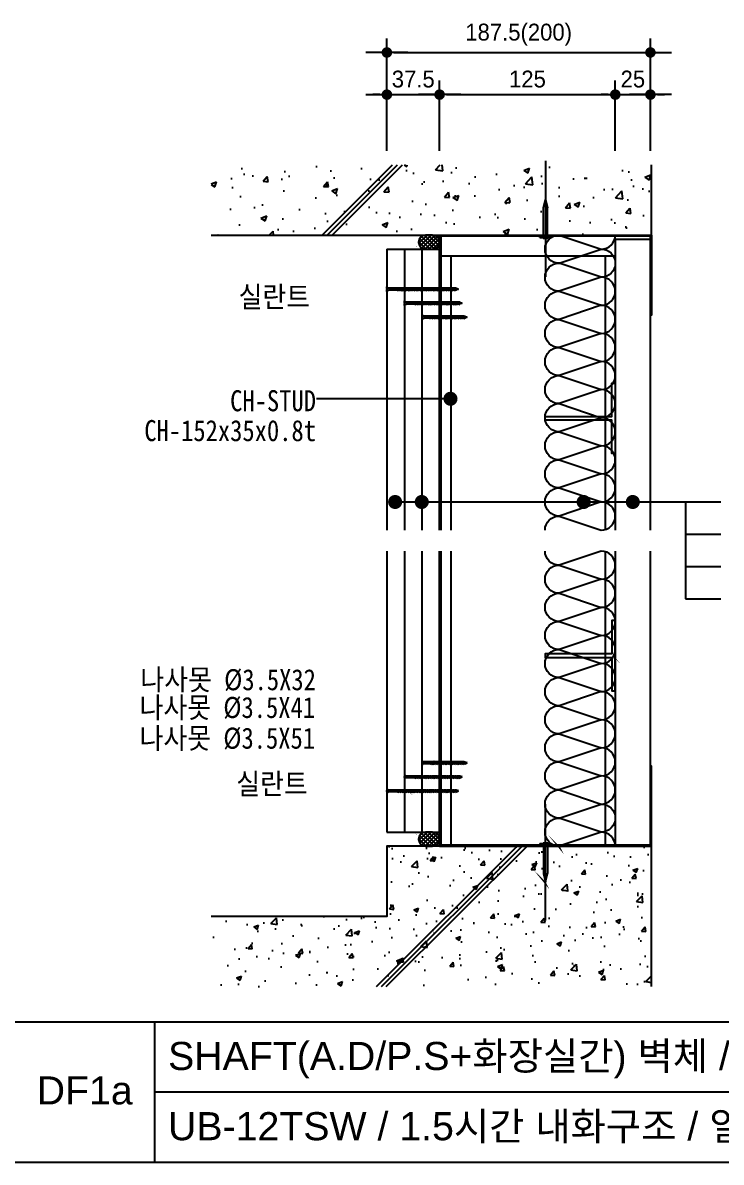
# Model space of a CAD drawing. Header units: millimetres. Extents: x 104 to 12536, y 73 to 2865.
# Drawn here: x 1947 to 2444, y 1486 to 2297 of the extents above; entities that cross this region are included whole.
import ezdxf
from ezdxf.enums import TextEntityAlignment as Align

# ---------------------------------------------------------------- set-up
doc = ezdxf.new("R2010")
doc.units = ezdxf.units.MM
doc.header["$LTSCALE"] = 5
doc.linetypes.add('CEN', pattern=[62, 60, -1, 0, -1])
for name, color, linetype in [('2', 7, 'Continuous'), ('CEN', 1, 'CEN'), ('CHAN', 3, 'Continuous'), ('CONC', 2, 'Continuous'), ('ele', 8, 'Continuous'), ('formline', 6, 'Continuous'), ('GB', 7, 'Continuous'), ('HAT', 8, 'Continuous'), ('HAT-CON', 8, 'Continuous'), ('INSUL', 8, 'Continuous'), ('ITXT', 5, 'Continuous'), ('PIN', 4, 'Continuous'), ('RXDIM', 7, 'Continuous'), ('SCREW2', 8, 'Continuous'), ('TEXT', 7, 'Continuous')]:
    doc.layers.add(name, color=color, linetype=linetype)
doc.styles.add('CGS', font='')
doc.styles.add('HANGUL', font='swissel.ttf', dxfattribs={"height": 39.575204})
doc.styles.add('RXHS', font='')
doc.styles.get('CGS').set_extended_font_data('Dotum')
doc.styles.get('RXHS').set_extended_font_data('DotumChe')
doc.dimstyles.new('NDIM', dxfattribs={"dimscale": 5, "dimtxt": 2.4, "dimasz": 1, "dimexe": 2, "dimexo": 2, "dimgap": 1, "dimtad": 1, "dimtoh": 1, "dimdec": 0, "dimzin": 0, "dimdsep": 46, "dimtxsty": 'CGS', "dimblk1": 'DOTK', "dimblk2": 'DOTK', "dimsah": 1, "dimcen": 3, "dimclrt": 3, "dimadec": 0, "dimazin": 0, "dimtfac": 1.25, "dimtdec": 0, "dimtix": 1, "dimtmove": 2, "dimatfit": 3, "dimldrblk": 'DOTK', "dimfxl": 1, "dimtolj": 1, "dimtzin": 0, "dimarcsym": 0})

# ---------------------------------------------------------------- blocks, each defined once
blk = doc.blocks.new('고정못')
at = {"layer": 'CEN'}
blk.add_line((4.11, 55.13), (4.11, -27.57), dxfattribs=at)
at = {"layer": 'SCREW2'}
for p, q in [((2.66, 21.76), (4.11, 27.57)), ((4.11, 27.57), (5.56, 21.76)), ((2.66, 2.42), (2.66, 21.76)), ((5.56, 2.42), (5.56, 21.76)), ((0, 1.45), (8.22, 1.45)), ((0, 0.48), (0, 1.45)), ((0, 0.48), (8.22, 0.48)), ((2.42, 0), (2.42, 0.48)), ((2.42, 0), (5.8, 0)), ((5.8, 0), (5.8, 0.48)), ((8.22, 0.48), (8.22, 1.45))]:
    blk.add_line(p, q, dxfattribs=at)
blk.add_lwpolyline([(4.11, 27.57), (4.63, 22.28, 0.255479), (5.56, 21.76, 0.15073)], format="xyb", dxfattribs=at)
at = {"layer": 'SCREW2', "extrusion": (0, 0, -1)}
for centre, major_axis, ratio, start_param, end_param in [((0.06, 2.43), (2.6, 0.01), 0.375814, 0.025149, 1.595945), ((0.99, 2.42), (2.42, 0.09), 0.428989, 0.090861, 1.274963)]:
    blk.add_ellipse(centre, major_axis=major_axis, ratio=ratio, start_param=start_param, end_param=end_param, dxfattribs=at)
at = {"layer": 'SCREW2'}
for centre, major_axis, ratio, start_param, end_param in [((7.23, 2.42), (-2.42, 0.09), 0.428989, 0.090861, 1.274963), ((8.16, 2.43), (-2.6, 0.01), 0.375814, 0.025149, 1.595945)]:
    blk.add_ellipse(centre, major_axis=major_axis, ratio=ratio, start_param=start_param, end_param=end_param, dxfattribs=at)
blk = doc.blocks.new('나사못51')
at = {"layer": 'SCREW2'}
for p, q in [((2.24, 49.17), (0.63, 48.74)), ((0.63, 48.74), (0.92, 49.12)), ((2.53, 49.55), (0.92, 49.12)), ((0.92, 48.81), (0.92, 48.28)), ((2.53, 48.7), (0.92, 48.27)), ((1.6, 51), (0.98, 49.39)), ((0.98, 49.39), (1.64, 49.91)), ((0.98, 49.39), (0.98, 49.14)), ((1.64, 49.91), (1.6, 51)), ((2.27, 49.45), (1.6, 51)), ((2.24, 49.17), (2.53, 49.55)), ((2.24, 49.17), (2.24, 48.63)), ((2.25, 48.32), (2.53, 48.7)), ((2.25, 48.32), (0.63, 47.89)), ((0.63, 47.89), (0.92, 48.27)), ((2.25, 47.47), (0.63, 47.04)), ((0.63, 47.04), (0.92, 47.43)), ((2.24, 46.62), (0.63, 46.19)), ((0.63, 46.19), (0.91, 46.58)), ((2.24, 45.78), (0.63, 45.35)), ((0.63, 45.35), (0.92, 45.73)), ((2.25, 44.93), (0.63, 44.5)), ((0.63, 44.5), (0.92, 44.88)), ((2.25, 44.08), (0.63, 43.65)), ((0.63, 43.65), (0.92, 44.04)), ((2.24, 43.23), (0.63, 42.8)), ((0.63, 42.8), (0.91, 43.19)), ((2.24, 42.39), (0.63, 41.96)), ((0.63, 41.96), (0.92, 42.34)), ((2.25, 41.54), (0.63, 41.11)), ((0.63, 41.11), (0.92, 41.5)), ((2.25, 40.69), (0.63, 40.26)), ((0.63, 40.26), (0.92, 40.65)), ((2.53, 47.01), (0.91, 46.58)), ((2.53, 43.62), (0.91, 43.19)), ((0.92, 47.97), (0.92, 47.43)), ((2.54, 47.86), (0.92, 47.43)), ((0.92, 47.12), (0.92, 46.58)), ((0.92, 46.27), (0.92, 45.73)), ((2.53, 46.16), (0.92, 45.73)), ((0.92, 45.43), (0.92, 44.89)), ((2.53, 45.31), (0.92, 44.88)), ((0.92, 44.58), (0.92, 44.04)), ((2.54, 44.47), (0.92, 44.04)), ((0.92, 43.73), (0.92, 43.19)), ((0.92, 42.88), (0.92, 42.34)), ((2.53, 42.77), (0.92, 42.34)), ((0.92, 42.04), (0.92, 41.5)), ((2.53, 41.92), (0.92, 41.5)), ((0.92, 41.19), (0.92, 40.65)), ((2.54, 41.08), (0.92, 40.65)), ((2.24, 48.32), (2.24, 47.78)), ((2.24, 47.47), (2.24, 46.93)), ((2.24, 46.62), (2.53, 47.01)), ((2.24, 46.62), (2.24, 46.08)), ((2.24, 45.78), (2.53, 46.16)), ((2.24, 45.78), (2.24, 45.24)), ((2.24, 44.93), (2.24, 44.39)), ((2.24, 44.08), (2.24, 43.54)), ((2.24, 43.23), (2.53, 43.62)), ((2.24, 43.23), (2.24, 42.69)), ((2.24, 42.39), (2.53, 42.77)), ((2.24, 42.39), (2.24, 41.85)), ((2.24, 41.54), (2.24, 41)), ((2.24, 40.69), (2.24, 40.15)), ((2.25, 47.47), (2.54, 47.86)), ((2.25, 44.93), (2.53, 45.31)), ((2.25, 44.08), (2.54, 44.47)), ((2.25, 41.54), (2.53, 41.92)), ((2.25, 40.69), (2.54, 41.08)), ((2.25, 39), (0.63, 38.57)), ((0.63, 38.57), (0.92, 38.95)), ((2.25, 38.15), (0.63, 37.72)), ((0.63, 37.72), (0.92, 38.11)), ((2.25, 36.46), (0.63, 36.03)), ((0.63, 36.03), (0.92, 36.41)), ((2.25, 34.9), (0.63, 34.47)), ((0.63, 34.47), (0.92, 34.86)), ((2.25, 39.85), (0.64, 39.42)), ((0.64, 39.42), (0.92, 39.8)), ((2.25, 37.3), (0.64, 36.87)), ((0.64, 36.87), (0.92, 37.26)), ((2.25, 35.73), (0.64, 35.3)), ((0.64, 35.3), (0.92, 35.68)), ((2.25, 34.06), (0.64, 33.63)), ((0.64, 33.63), (0.92, 34.01)), ((2.25, 33.21), (0.64, 32.78)), ((0.64, 32.78), (0.92, 33.16)), ((0.92, 40.34), (0.92, 39.8)), ((2.54, 40.23), (0.92, 39.8)), ((0.92, 39.49), (0.92, 38.95)), ((2.53, 39.38), (0.92, 38.95)), ((0.92, 38.65), (0.92, 38.11)), ((2.54, 38.54), (0.92, 38.11)), ((0.92, 37.8), (0.92, 37.26)), ((2.54, 37.69), (0.92, 37.26)), ((0.92, 36.95), (0.92, 36.41)), ((2.54, 36.84), (0.92, 36.41)), ((0.92, 36.45), (0.92, 35.92)), ((0.92, 36.22), (0.92, 35.68)), ((2.54, 36.11), (0.92, 35.68)), ((0.92, 35.37), (0.92, 34.86)), ((2.54, 35.29), (0.92, 34.86)), ((0.92, 34.55), (0.92, 34.01)), ((2.54, 34.44), (0.92, 34.01)), ((0.92, 33.7), (0.92, 33.16)), ((2.54, 33.59), (0.92, 33.16)), ((0.92, 32.86), (0.92, 32.32)), ((2.54, 32.75), (0.92, 32.32)), ((2.24, 39.84), (2.24, 39.3)), ((2.24, 39), (2.24, 38.46)), ((2.24, 38.15), (2.24, 37.61)), ((2.24, 37.3), (2.24, 36.76)), ((2.24, 36.45), (2.24, 36.03)), ((2.24, 35.72), (2.24, 35.54)), ((2.24, 35.71), (2.24, 34.86)), ((2.24, 34.9), (2.24, 34.36)), ((2.24, 33.21), (2.24, 32.67)), ((2.25, 39.85), (2.54, 40.23)), ((2.25, 39), (2.53, 39.38)), ((2.25, 38.15), (2.54, 38.54)), ((2.25, 37.3), (2.54, 37.69)), ((2.25, 36.46), (2.54, 36.84)), ((2.25, 35.73), (2.54, 36.11)), ((2.25, 34.9), (2.54, 35.29)), ((2.25, 34.06), (2.54, 34.44)), ((2.25, 34.06), (2.25, 33.52)), ((2.25, 33.21), (2.54, 33.59)), ((2.25, 32.36), (2.54, 32.75)), ((2.25, 32.36), (0.63, 31.93)), ((0.63, 31.93), (0.92, 32.32)), ((2.25, 31.51), (0.64, 31.08)), ((0.64, 31.08), (0.92, 31.47)), ((2.25, 30.67), (0.64, 30.24)), ((0.64, 30.24), (0.92, 30.62)), ((2.26, 29.82), (0.64, 29.39)), ((0.64, 29.39), (0.93, 29.78)), ((2.27, 28.98), (0.65, 28.55)), ((0.65, 28.55), (0.94, 28.93)), ((2.27, 28.13), (0.66, 27.7)), ((0.66, 27.7), (0.94, 28.09)), ((2.27, 27.28), (0.66, 26.85)), ((0.66, 26.85), (0.95, 27.24)), ((2.28, 26.44), (0.67, 26.01)), ((0.67, 26.01), (0.95, 26.39)), ((2.29, 25.59), (0.67, 25.16)), ((0.67, 25.16), (0.96, 25.55)), ((2.28, 24.74), (0.67, 24.31)), ((0.67, 24.31), (0.95, 24.7)), ((0.92, 32.01), (0.92, 31.47)), ((2.54, 31.9), (0.92, 31.47)), ((0.92, 31.16), (0.92, 30.62)), ((2.54, 31.05), (0.92, 30.62)), ((0.93, 30.32), (0.93, 29.78)), ((2.55, 30.21), (0.93, 29.78)), ((0.94, 29.47), (0.94, 28.93)), ((2.55, 29.36), (0.94, 28.93)), ((2.56, 28.51), (0.94, 28.09)), ((0.95, 28.63), (0.95, 28.09)), ((0.95, 27.78), (0.95, 27.24)), ((2.56, 27.67), (0.95, 27.24)), ((0.95, 26.93), (0.95, 26.39)), ((2.57, 26.82), (0.95, 26.39)), ((2.57, 25.13), (0.95, 24.7)), ((0.96, 26.09), (0.96, 25.55)), ((2.57, 25.98), (0.96, 25.55)), ((0.96, 25.24), (0.96, 24.7)), ((0.96, 24.39), (0.96, 23.85)), ((2.24, 32.36), (2.24, 31.82)), ((2.24, 31.51), (2.24, 30.97)), ((2.25, 31.51), (2.54, 31.9)), ((2.25, 30.67), (2.54, 31.05)), ((2.25, 30.67), (2.25, 30.13)), ((2.26, 29.82), (2.55, 30.21)), ((2.26, 29.82), (2.26, 29.28)), ((2.27, 28.98), (2.55, 29.36)), ((2.27, 28.98), (2.27, 28.44)), ((2.27, 28.13), (2.56, 28.51)), ((2.27, 28.13), (2.27, 27.59)), ((2.27, 27.28), (2.56, 27.67)), ((2.27, 27.28), (2.27, 26.74)), ((2.28, 26.44), (2.57, 26.82)), ((2.28, 26.44), (2.28, 25.9)), ((2.28, 25.59), (2.28, 25.05)), ((2.28, 24.74), (2.57, 25.13)), ((2.28, 24.74), (2.28, 24.2)), ((2.29, 25.59), (2.57, 25.98)), ((2.28, 23.9), (0.67, 23.47)), ((0.67, 23.47), (0.95, 23.85)), ((2.29, 23.05), (0.67, 22.62)), ((0.67, 22.62), (0.96, 23)), ((2.28, 22.2), (0.67, 21.77)), ((0.67, 21.77), (0.95, 22.16)), ((2.28, 21.35), (0.67, 20.92)), ((0.67, 20.92), (0.95, 21.31)), ((2.28, 20.51), (0.67, 20.08)), ((0.67, 20.08), (0.95, 20.46)), ((2.28, 19.66), (0.67, 19.23)), ((0.67, 19.23), (0.95, 19.61)), ((2.28, 18.81), (0.67, 18.38)), ((0.67, 18.38), (0.95, 18.77)), ((2.28, 17.96), (0.67, 17.53)), ((0.67, 17.53), (0.95, 17.92)), ((2.28, 17.12), (0.67, 16.69)), ((0.67, 16.69), (0.95, 17.07)), ((2.29, 16.27), (0.67, 15.84)), ((2.57, 24.28), (0.95, 23.85)), ((0.95, 22.7), (0.95, 22.16)), ((2.57, 22.59), (0.95, 22.16)), ((0.95, 21.85), (0.95, 21.31)), ((2.57, 21.74), (0.95, 21.31)), ((0.95, 21), (0.95, 20.46)), ((2.57, 20.89), (0.95, 20.46)), ((0.95, 20.15), (0.95, 19.61)), ((2.57, 20.04), (0.95, 19.61)), ((0.95, 19.31), (0.95, 18.77)), ((2.57, 19.2), (0.95, 18.77)), ((0.95, 18.46), (0.95, 17.92)), ((2.57, 18.35), (0.95, 17.92)), ((0.95, 17.61), (0.95, 17.07)), ((2.57, 17.5), (0.95, 17.07)), ((0.95, 16.76), (0.95, 16.22)), ((0.96, 23.54), (0.96, 23)), ((2.57, 23.43), (0.96, 23)), ((2.57, 16.65), (0.96, 16.22)), ((2.27, 23.05), (2.27, 22.51)), ((2.27, 22.2), (2.27, 21.66)), ((2.27, 21.35), (2.27, 20.81)), ((2.27, 20.5), (2.27, 19.97)), ((2.27, 19.66), (2.27, 19.12)), ((2.27, 18.81), (2.27, 18.27)), ((2.27, 17.96), (2.27, 17.42)), ((2.27, 17.11), (2.27, 16.57)), ((2.27, 16.26), (2.27, 15.72)), ((2.28, 23.9), (2.57, 24.28)), ((2.28, 23.89), (2.28, 23.36)), ((2.28, 22.2), (2.57, 22.59)), ((2.28, 21.35), (2.57, 21.74)), ((2.28, 20.51), (2.57, 20.89)), ((2.28, 19.66), (2.57, 20.04)), ((2.28, 18.81), (2.57, 19.2)), ((2.28, 17.96), (2.57, 18.35)), ((2.28, 17.12), (2.57, 17.5)), ((2.29, 23.05), (2.57, 23.43)), ((2.29, 16.27), (2.57, 16.65)), ((0.67, 15.84), (0.96, 16.22)), ((2.28, 15.42), (0.67, 14.99)), ((0.67, 14.99), (0.95, 15.37)), ((2.28, 14.57), (0.67, 14.14)), ((0.67, 14.14), (0.95, 14.53)), ((2.28, 13.72), (0.67, 13.29)), ((0.67, 13.29), (0.95, 13.68)), ((2.29, 12.87), (0.67, 12.44)), ((0.67, 12.44), (0.96, 12.83)), ((2.28, 12.02), (0.67, 11.59)), ((0.67, 11.59), (0.95, 11.98)), ((2.28, 11.18), (0.67, 10.75)), ((0.67, 10.75), (0.95, 11.13)), ((2.28, 10.33), (0.67, 9.9)), ((0.67, 9.9), (0.95, 10.28)), ((2.29, 9.48), (0.67, 9.05)), ((0.67, 9.05), (0.96, 9.43)), ((2.28, 8.63), (0.67, 8.2)), ((0.67, 8.2), (0.95, 8.59)), ((0.95, 15.91), (0.95, 15.37)), ((2.57, 15.8), (0.95, 15.37)), ((0.95, 15.06), (0.95, 14.53)), ((2.57, 14.95), (0.95, 14.53)), ((0.95, 14.22), (0.95, 13.68)), ((2.57, 14.11), (0.95, 13.68)), ((0.95, 13.37), (0.95, 12.82)), ((0.95, 12.52), (0.95, 11.98)), ((2.57, 12.41), (0.95, 11.98)), ((0.95, 11.67), (0.95, 11.13)), ((2.57, 11.56), (0.95, 11.13)), ((0.95, 10.82), (0.95, 10.28)), ((2.57, 10.71), (0.95, 10.28)), ((0.95, 9.98), (0.95, 9.43)), ((0.95, 9.12), (0.95, 8.59)), ((2.57, 9.01), (0.95, 8.59)), ((0.95, 8.28), (0.95, 7.74)), ((2.57, 8.17), (0.95, 7.74)), ((2.57, 13.26), (0.96, 12.83)), ((2.57, 9.86), (0.96, 9.43)), ((2.27, 15.42), (2.27, 14.88)), ((2.27, 14.57), (2.27, 14.03)), ((2.27, 13.72), (2.27, 13.18)), ((2.27, 12.87), (2.27, 12.33)), ((2.27, 12.02), (2.27, 11.48)), ((2.27, 11.17), (2.27, 10.63)), ((2.27, 10.33), (2.27, 9.78)), ((2.27, 9.48), (2.27, 8.94)), ((2.27, 8.63), (2.27, 8.09)), ((2.28, 15.42), (2.57, 15.8)), ((2.28, 14.57), (2.57, 14.95)), ((2.28, 13.72), (2.57, 14.11)), ((2.28, 12.02), (2.57, 12.41)), ((2.28, 11.18), (2.57, 11.56)), ((2.28, 10.33), (2.57, 10.71)), ((2.28, 8.63), (2.57, 9.01)), ((2.28, 7.78), (2.57, 8.17)), ((2.29, 12.87), (2.57, 13.26)), ((2.29, 9.48), (2.57, 9.86)), ((0, 0), (1.12, 0)), ((2.28, 7.78), (0.67, 7.35)), ((0.67, 7.35), (0.95, 7.74)), ((0.95, 7.43), (0.95, 1.19)), ((1.57, 0.48), (1.57, 0.65)), ((1.63, 0.68), (1.6, 0.68)), ((1.66, 0.48), (1.66, 0.65)), ((2.11, 0), (3.23, 0)), ((2.27, 7.78), (2.27, 1.19))]:
    blk.add_line(p, q, dxfattribs=at)
for centre, radius, start, end in [((-0.44, 1.33), 1.4, 288.341, 354.27016), ((1.1, 0.47), 0.473, 267.52648, 0.91384), ((1.61, -1.99), 2.05, 80.28655, 99.71345), ((1.6, 0.65), 0.033, 90, 180), ((1.63, 0.65), 0.033, 0, 90), ((2.13, 0.47), 0.473, 179.08616, 272.47352), ((3.67, 1.33), 1.4, 185.72984, 251.659)]:
    blk.add_arc(centre, radius, start, end, dxfattribs=at)
blk = doc.blocks.new('나사못32')
at = {"layer": 'SCREW2'}
for p, q in [((2.24, 30.17), (0.63, 29.74)), ((0.63, 29.74), (0.92, 30.12)), ((2.25, 29.32), (0.63, 28.89)), ((0.63, 28.89), (0.92, 29.27)), ((2.25, 28.47), (0.63, 28.04)), ((0.63, 28.04), (0.92, 28.43)), ((2.24, 27.62), (0.63, 27.19)), ((0.63, 27.19), (0.91, 27.58)), ((2.24, 26.78), (0.63, 26.35)), ((0.63, 26.35), (0.92, 26.73)), ((2.25, 25.93), (0.63, 25.5)), ((0.63, 25.5), (0.92, 25.88)), ((2.25, 25.08), (0.63, 24.65)), ((0.63, 24.65), (0.92, 25.04)), ((2.53, 28.01), (0.91, 27.58)), ((2.53, 24.62), (0.91, 24.19)), ((2.53, 30.55), (0.92, 30.12)), ((0.92, 29.81), (0.92, 29.28)), ((2.53, 29.7), (0.92, 29.27)), ((0.92, 28.97), (0.92, 28.43)), ((2.54, 28.86), (0.92, 28.43)), ((0.92, 28.12), (0.92, 27.58)), ((0.92, 27.27), (0.92, 26.73)), ((2.53, 27.16), (0.92, 26.73)), ((0.92, 26.43), (0.92, 25.89)), ((2.53, 26.31), (0.92, 25.88)), ((0.92, 25.58), (0.92, 25.04)), ((2.54, 25.47), (0.92, 25.04)), ((0.92, 24.73), (0.92, 24.19)), ((1.6, 32), (0.98, 30.39)), ((0.98, 30.39), (1.64, 30.91)), ((0.98, 30.39), (0.98, 30.14)), ((1.64, 30.91), (1.6, 32)), ((2.27, 30.45), (1.6, 32)), ((2.24, 30.17), (2.53, 30.55)), ((2.24, 30.17), (2.24, 29.63)), ((2.24, 29.32), (2.24, 28.78)), ((2.24, 28.47), (2.24, 27.93)), ((2.24, 27.62), (2.53, 28.01)), ((2.24, 27.62), (2.24, 27.08)), ((2.24, 26.78), (2.53, 27.16)), ((2.24, 26.78), (2.24, 26.24)), ((2.24, 25.93), (2.24, 25.39)), ((2.24, 25.08), (2.24, 24.54)), ((2.24, 24.23), (2.53, 24.62)), ((2.25, 29.32), (2.53, 29.7)), ((2.25, 28.47), (2.54, 28.86)), ((2.25, 25.93), (2.53, 26.31)), ((2.25, 25.08), (2.54, 25.47)), ((2.24, 24.23), (0.63, 23.8)), ((0.63, 23.8), (0.91, 24.19)), ((2.24, 23.39), (0.63, 22.96)), ((0.63, 22.96), (0.92, 23.34)), ((2.25, 22.54), (0.63, 22.11)), ((0.63, 22.11), (0.92, 22.5)), ((2.25, 21.69), (0.63, 21.26)), ((0.63, 21.26), (0.92, 21.65)), ((2.25, 20), (0.63, 19.57)), ((0.63, 19.57), (0.92, 19.95)), ((2.25, 19.15), (0.63, 18.72)), ((0.63, 18.72), (0.92, 19.11)), ((2.25, 17.46), (0.63, 17.03)), ((0.63, 17.03), (0.92, 17.41)), ((2.25, 20.85), (0.64, 20.42)), ((0.64, 20.42), (0.92, 20.8)), ((2.25, 18.3), (0.64, 17.87)), ((0.64, 17.87), (0.92, 18.26)), ((2.25, 16.73), (0.64, 16.3)), ((0.64, 16.3), (0.92, 16.68)), ((0.92, 23.88), (0.92, 23.34)), ((2.53, 23.77), (0.92, 23.34)), ((0.92, 23.04), (0.92, 22.5)), ((2.53, 22.92), (0.92, 22.5)), ((0.92, 22.19), (0.92, 21.65)), ((2.54, 22.08), (0.92, 21.65)), ((0.92, 21.34), (0.92, 20.8)), ((2.54, 21.23), (0.92, 20.8)), ((0.92, 20.49), (0.92, 19.95)), ((2.53, 20.38), (0.92, 19.95)), ((0.92, 19.65), (0.92, 19.11)), ((2.54, 19.54), (0.92, 19.11)), ((0.92, 18.8), (0.92, 18.26)), ((2.54, 18.69), (0.92, 18.26)), ((0.92, 17.95), (0.92, 17.41)), ((2.54, 17.84), (0.92, 17.41)), ((0.92, 17.45), (0.92, 16.92)), ((0.92, 17.22), (0.92, 16.68)), ((2.54, 17.11), (0.92, 16.68)), ((0.92, 16.37), (0.92, 15.86)), ((2.54, 16.29), (0.92, 15.86)), ((2.24, 24.23), (2.24, 23.69)), ((2.24, 23.39), (2.53, 23.77)), ((2.24, 23.39), (2.24, 22.85)), ((2.24, 22.54), (2.24, 22)), ((2.24, 21.69), (2.24, 21.15)), ((2.24, 20.84), (2.24, 20.3)), ((2.24, 20), (2.24, 19.46)), ((2.24, 19.15), (2.24, 18.61)), ((2.24, 18.3), (2.24, 17.76)), ((2.24, 17.45), (2.24, 17.03)), ((2.24, 16.72), (2.24, 16.54)), ((2.24, 16.71), (2.24, 15.86)), ((2.25, 22.54), (2.53, 22.92)), ((2.25, 21.69), (2.54, 22.08)), ((2.25, 20.85), (2.54, 21.23)), ((2.25, 20), (2.53, 20.38)), ((2.25, 19.15), (2.54, 19.54)), ((2.25, 18.3), (2.54, 18.69)), ((2.25, 17.46), (2.54, 17.84)), ((2.25, 16.73), (2.54, 17.11)), ((2.25, 15.9), (2.54, 16.29)), ((2.25, 15.9), (0.63, 15.47)), ((0.63, 15.47), (0.92, 15.86)), ((2.25, 13.36), (0.63, 12.93)), ((0.63, 12.93), (0.92, 13.32)), ((2.25, 15.06), (0.64, 14.63)), ((0.64, 14.63), (0.92, 15.01)), ((2.25, 14.21), (0.64, 13.78)), ((0.64, 13.78), (0.92, 14.16)), ((2.25, 12.51), (0.64, 12.08)), ((0.64, 12.08), (0.92, 12.47)), ((2.25, 11.67), (0.64, 11.24)), ((0.64, 11.24), (0.92, 11.62)), ((2.26, 10.82), (0.64, 10.39)), ((0.64, 10.39), (0.93, 10.78)), ((2.27, 9.98), (0.65, 9.55)), ((0.65, 9.55), (0.94, 9.93)), ((2.27, 9.13), (0.66, 8.7)), ((0.66, 8.7), (0.94, 9.09)), ((2.27, 8.28), (0.66, 7.85)), ((0.66, 7.85), (0.95, 8.24)), ((0.92, 15.55), (0.92, 15.01)), ((2.54, 15.44), (0.92, 15.01)), ((0.92, 14.7), (0.92, 14.16)), ((2.54, 14.59), (0.92, 14.16)), ((0.92, 13.86), (0.92, 13.32)), ((2.54, 13.75), (0.92, 13.32)), ((0.92, 13.01), (0.92, 12.47)), ((2.54, 12.9), (0.92, 12.47)), ((0.92, 12.16), (0.92, 11.62)), ((2.54, 12.05), (0.92, 11.62)), ((0.93, 11.32), (0.93, 10.78)), ((2.55, 11.21), (0.93, 10.78)), ((0.94, 10.47), (0.94, 9.93)), ((2.55, 10.36), (0.94, 9.93)), ((2.56, 9.51), (0.94, 9.09)), ((0.95, 9.63), (0.95, 9.09)), ((0.95, 8.78), (0.95, 8.24)), ((2.56, 8.67), (0.95, 8.24)), ((2.24, 15.9), (2.24, 15.36)), ((2.24, 14.21), (2.24, 13.67)), ((2.24, 13.36), (2.24, 12.82)), ((2.24, 12.51), (2.24, 11.97)), ((2.25, 15.06), (2.54, 15.44)), ((2.25, 15.06), (2.25, 14.52)), ((2.25, 14.21), (2.54, 14.59)), ((2.25, 13.36), (2.54, 13.75)), ((2.25, 12.51), (2.54, 12.9)), ((2.25, 11.67), (2.54, 12.05)), ((2.25, 11.67), (2.25, 11.13)), ((2.26, 10.82), (2.55, 11.21)), ((2.26, 10.82), (2.26, 10.28)), ((2.27, 9.98), (2.55, 10.36)), ((2.27, 9.98), (2.27, 9.44)), ((2.27, 9.13), (2.56, 9.51)), ((2.27, 9.13), (2.27, 8.59)), ((2.27, 8.28), (2.56, 8.67)), ((2.27, 8.28), (2.27, 7.74)), ((0, 0), (1.12, 0)), ((2.28, 7.44), (0.67, 7.01)), ((0.67, 7.01), (0.95, 7.39)), ((2.29, 6.59), (0.67, 6.16)), ((0.67, 6.16), (0.96, 6.55)), ((2.28, 5.74), (0.67, 5.31)), ((0.67, 5.31), (0.95, 5.7)), ((0.95, 7.93), (0.95, 7.39)), ((2.57, 7.82), (0.95, 7.39)), ((2.57, 6.13), (0.95, 5.7)), ((0.95, 5.39), (0.95, 1.19)), ((0.96, 7.09), (0.96, 6.55)), ((2.57, 6.98), (0.96, 6.55)), ((0.96, 6.24), (0.96, 5.7)), ((1.57, 0.48), (1.57, 0.65)), ((1.63, 0.68), (1.6, 0.68)), ((1.66, 0.48), (1.66, 0.65)), ((2.27, 5.74), (2.27, 1.19)), ((2.28, 7.44), (2.57, 7.82)), ((2.28, 7.44), (2.28, 6.9)), ((2.28, 6.59), (2.28, 6.05)), ((2.28, 5.74), (2.57, 6.13)), ((2.29, 6.59), (2.57, 6.98)), ((2.11, 0), (3.23, 0))]:
    blk.add_line(p, q, dxfattribs=at)
for centre, radius, start, end in [((-0.44, 1.33), 1.4, 288.341, 354.27016), ((1.1, 0.47), 0.473, 267.52648, 0.91384), ((1.61, -1.99), 2.05, 80.28655, 99.71345), ((1.6, 0.65), 0.033, 90, 180), ((1.63, 0.65), 0.033, 360, 90), ((2.13, 0.47), 0.473, 179.08616, 272.47352), ((3.67, 1.33), 1.4, 185.72984, 251.659)]:
    blk.add_arc(centre, radius, start, end, dxfattribs=at)
blk = doc.blocks.new('나사못41')
at = {"layer": 'SCREW2'}
for p, q in [((1.6, 41), (0.98, 39.39)), ((1.64, 39.91), (1.6, 41)), ((2.26, 39.48), (1.6, 41)), ((2.25, 39.17), (0.63, 38.74)), ((0.63, 38.74), (0.92, 39.12)), ((2.25, 38.32), (0.63, 37.89)), ((0.63, 37.89), (0.92, 38.27)), ((2.25, 36.62), (0.63, 36.19)), ((0.63, 36.19), (0.92, 36.58)), ((2.25, 35.78), (0.63, 35.35)), ((0.63, 35.35), (0.92, 35.73)), ((2.25, 34.93), (0.63, 34.5)), ((0.63, 34.5), (0.92, 34.88)), ((2.25, 33.23), (0.63, 32.8)), ((0.63, 32.8), (0.92, 33.19)), ((2.25, 37.47), (0.64, 37.04)), ((0.64, 37.04), (0.92, 37.43)), ((2.25, 34.08), (0.64, 33.65)), ((0.64, 33.65), (0.92, 34.04)), ((2.54, 39.55), (0.92, 39.12)), ((2.54, 38.7), (0.92, 38.27)), ((2.54, 37.86), (0.92, 37.43)), ((2.53, 37.01), (0.92, 36.58)), ((2.54, 36.16), (0.92, 35.73)), ((2.54, 35.31), (0.92, 34.88)), ((2.54, 34.47), (0.92, 34.04)), ((2.53, 33.62), (0.92, 33.19)), ((2.54, 32.77), (0.92, 32.34)), ((0.93, 38.81), (0.93, 38.28)), ((0.93, 37.97), (0.93, 37.43)), ((0.93, 37.12), (0.93, 36.58)), ((0.93, 36.27), (0.93, 35.73)), ((0.93, 35.43), (0.93, 34.89)), ((0.93, 34.58), (0.93, 34.04)), ((0.93, 33.73), (0.93, 33.19)), ((0.93, 32.88), (0.93, 32.34)), ((0.98, 39.39), (1.64, 39.91)), ((0.98, 39.39), (0.98, 39.14)), ((2.25, 39.17), (2.54, 39.55)), ((2.25, 39.17), (2.25, 38.63)), ((2.25, 38.32), (2.54, 38.7)), ((2.25, 38.32), (2.25, 37.78)), ((2.25, 37.47), (2.54, 37.86)), ((2.25, 37.47), (2.25, 36.93)), ((2.25, 36.62), (2.53, 37.01)), ((2.25, 36.62), (2.25, 36.08)), ((2.25, 35.78), (2.54, 36.16)), ((2.25, 35.78), (2.25, 35.24)), ((2.25, 34.93), (2.54, 35.31)), ((2.25, 34.93), (2.25, 34.39)), ((2.25, 34.08), (2.54, 34.47)), ((2.25, 34.08), (2.25, 33.54)), ((2.25, 33.23), (2.53, 33.62)), ((2.25, 33.23), (2.25, 32.69)), ((2.25, 32.39), (2.54, 32.77)), ((2.25, 32.39), (0.63, 31.96)), ((0.63, 31.96), (0.92, 32.34)), ((2.25, 31.54), (0.63, 31.11)), ((0.63, 31.11), (0.92, 31.5)), ((2.25, 29), (0.63, 28.57)), ((0.63, 28.57), (0.92, 28.95)), ((2.25, 24.76), (0.63, 24.33)), ((0.63, 24.33), (0.92, 24.72)), ((2.25, 30.69), (0.64, 30.26)), ((0.64, 30.26), (0.92, 30.65)), ((2.25, 29.85), (0.64, 29.42)), ((0.64, 29.42), (0.93, 29.8)), ((2.25, 28.15), (0.64, 27.72)), ((0.64, 27.72), (0.92, 28.11)), ((2.25, 27.3), (0.64, 26.87)), ((0.64, 26.87), (0.93, 27.26)), ((2.25, 26.46), (0.64, 26.03)), ((0.64, 26.03), (0.92, 26.41)), ((2.25, 25.61), (0.64, 25.18)), ((0.64, 25.18), (0.93, 25.56)), ((2.54, 31.92), (0.92, 31.5)), ((2.54, 31.08), (0.92, 30.65)), ((2.54, 29.38), (0.92, 28.95)), ((2.54, 28.54), (0.92, 28.11)), ((2.54, 26.84), (0.92, 26.41)), ((2.54, 25.15), (0.92, 24.72)), ((0.93, 32.04), (0.93, 31.5)), ((0.93, 31.19), (0.93, 30.65)), ((0.93, 30.34), (0.93, 29.8)), ((2.54, 30.23), (0.93, 29.8)), ((0.93, 29.49), (0.93, 28.95)), ((0.93, 28.65), (0.93, 28.11)), ((0.93, 27.8), (0.93, 27.26)), ((2.54, 27.69), (0.93, 27.26)), ((0.93, 26.95), (0.93, 26.41)), ((0.93, 26.1), (0.93, 25.56)), ((2.54, 25.99), (0.93, 25.56)), ((0.93, 25.26), (0.93, 24.72)), ((0.93, 24.41), (0.93, 23.87)), ((2.25, 32.39), (2.25, 31.85)), ((2.25, 31.54), (2.54, 31.92)), ((2.25, 31.54), (2.25, 31)), ((2.25, 30.69), (2.54, 31.08)), ((2.25, 30.69), (2.25, 30.15)), ((2.25, 29.85), (2.54, 30.23)), ((2.25, 29.84), (2.25, 29.3)), ((2.25, 29), (2.54, 29.38)), ((2.25, 29), (2.25, 28.46)), ((2.25, 28.15), (2.54, 28.54)), ((2.25, 28.15), (2.25, 27.61)), ((2.25, 27.3), (2.54, 27.69)), ((2.25, 27.3), (2.25, 26.76)), ((2.25, 26.46), (2.54, 26.84)), ((2.25, 26.45), (2.25, 25.92)), ((2.25, 25.61), (2.54, 25.99)), ((2.25, 25.61), (2.25, 25.07)), ((2.25, 24.76), (2.54, 25.15)), ((2.25, 24.76), (2.25, 24.22)), ((2.25, 23.91), (0.64, 23.48)), ((0.64, 23.48), (0.92, 23.87)), ((2.25, 23.07), (0.64, 22.64)), ((0.64, 22.64), (0.93, 23.02)), ((2.26, 22.22), (0.64, 21.79)), ((0.64, 21.79), (0.93, 22.18)), ((2.25, 21.37), (0.64, 20.94)), ((0.64, 20.94), (0.93, 21.33)), ((2.26, 20.53), (0.64, 20.1)), ((0.64, 20.1), (0.93, 20.48)), ((2.25, 19.68), (0.64, 19.25)), ((0.64, 19.25), (0.92, 19.63)), ((2.25, 18.83), (0.64, 18.4)), ((0.64, 18.4), (0.93, 18.79)), ((2.26, 17.98), (0.64, 17.55)), ((0.64, 17.55), (0.93, 17.94)), ((2.26, 17.14), (0.64, 16.71)), ((0.64, 16.71), (0.93, 17.09)), ((2.26, 16.29), (0.65, 15.86)), ((0.65, 15.86), (0.93, 16.24)), ((2.54, 24.3), (0.92, 23.87)), ((2.54, 20.06), (0.92, 19.63)), ((0.93, 23.56), (0.93, 23.02)), ((2.54, 23.45), (0.93, 23.02)), ((0.93, 22.71), (0.93, 22.18)), ((2.54, 22.6), (0.93, 22.18)), ((0.93, 21.87), (0.93, 21.33)), ((2.54, 21.76), (0.93, 21.33)), ((0.93, 21.02), (0.93, 20.48)), ((2.54, 20.91), (0.93, 20.48)), ((0.93, 20.17), (0.93, 19.63)), ((0.93, 19.32), (0.93, 18.79)), ((2.54, 19.21), (0.93, 18.79)), ((0.93, 18.48), (0.93, 17.94)), ((0.93, 18.48), (0.93, 17.94)), ((2.54, 18.37), (0.93, 17.94)), ((0.93, 17.63), (0.93, 17.09)), ((2.55, 17.52), (0.93, 17.09)), ((0.93, 16.78), (0.93, 16.24)), ((2.55, 16.67), (0.93, 16.24)), ((2.25, 23.91), (2.54, 24.3)), ((2.25, 23.91), (2.25, 23.37)), ((2.25, 23.07), (2.54, 23.45)), ((2.25, 23.06), (2.25, 20.53)), ((2.25, 21.37), (2.54, 21.76)), ((2.25, 21.37), (2.25, 20.83)), ((2.25, 20.52), (2.25, 19.98)), ((2.25, 19.68), (2.54, 20.06)), ((2.25, 19.68), (2.25, 19.14)), ((2.25, 18.83), (2.54, 19.21)), ((2.25, 18.83), (2.25, 18.29)), ((2.25, 17.98), (2.25, 17.44)), ((2.25, 17.13), (2.25, 16.59)), ((2.25, 16.29), (2.25, 15.75)), ((2.26, 22.22), (2.54, 22.6)), ((2.26, 20.53), (2.54, 20.91)), ((2.26, 17.98), (2.54, 18.37)), ((2.26, 17.14), (2.55, 17.52)), ((2.26, 16.29), (2.55, 16.67)), ((2.26, 15.44), (0.64, 15.01)), ((0.64, 15.01), (0.93, 15.4)), ((2.26, 14.59), (0.64, 14.16)), ((0.64, 14.16), (0.93, 14.55)), ((2.26, 13.75), (0.65, 13.32)), ((0.65, 13.32), (0.93, 13.7)), ((2.26, 12.9), (0.65, 12.47)), ((0.65, 12.47), (0.93, 12.86)), ((2.26, 12.05), (0.65, 11.62)), ((0.65, 11.62), (0.93, 12.01)), ((2.26, 11.21), (0.65, 10.78)), ((0.65, 10.78), (0.93, 11.16)), ((2.26, 10.38), (0.65, 9.95)), ((0.65, 9.95), (0.93, 10.33)), ((2.26, 9.55), (0.65, 9.12)), ((0.65, 9.12), (0.93, 9.5)), ((2.26, 8.72), (0.65, 8.29)), ((0.65, 8.29), (0.93, 8.67)), ((0.93, 15.94), (0.93, 15.4)), ((2.54, 15.83), (0.93, 15.4)), ((0.93, 15.09), (0.93, 14.55)), ((2.55, 14.98), (0.93, 14.55)), ((0.93, 14.24), (0.93, 13.7)), ((2.55, 14.13), (0.93, 13.7)), ((0.93, 13.39), (0.93, 12.86)), ((2.55, 13.29), (0.93, 12.86)), ((0.93, 12.55), (0.93, 12.01)), ((2.55, 12.44), (0.93, 12.01)), ((0.93, 11.7), (0.93, 10.33)), ((2.55, 11.59), (0.93, 11.16)), ((2.55, 10.76), (0.93, 10.33)), ((0.93, 10.02), (0.93, 9.5)), ((2.55, 9.93), (0.93, 9.5)), ((0.93, 9.19), (0.93, 8.67)), ((2.55, 9.1), (0.93, 8.67)), ((0.93, 8.36), (0.93, 7.84)), ((2.55, 8.27), (0.93, 7.84)), ((2.25, 15.44), (2.25, 14.9)), ((2.25, 14.59), (2.25, 14.05)), ((2.25, 13.75), (2.25, 13.21)), ((2.25, 12.05), (2.25, 11.51)), ((2.25, 11.2), (2.25, 10.68)), ((2.25, 10.37), (2.25, 9.85)), ((2.25, 9.54), (2.25, 9.02)), ((2.25, 8.71), (2.25, 8.19)), ((2.26, 15.44), (2.54, 15.83)), ((2.26, 14.59), (2.55, 14.98)), ((2.26, 13.75), (2.55, 14.13)), ((2.26, 12.9), (2.55, 13.29)), ((2.26, 12.9), (2.26, 12.36)), ((2.26, 12.05), (2.55, 12.44)), ((2.26, 11.21), (2.55, 11.59)), ((2.26, 10.38), (2.55, 10.76)), ((2.26, 9.55), (2.55, 9.93)), ((2.26, 8.72), (2.55, 9.1)), ((2.26, 7.89), (2.55, 8.27)), ((2.26, 7.89), (0.65, 7.46)), ((0.65, 7.46), (0.93, 7.84)), ((2.26, 7.06), (0.65, 6.63)), ((0.65, 6.63), (0.93, 7.01)), ((0.93, 7.53), (0.93, 7.01)), ((2.55, 7.44), (0.93, 7.01)), ((0.93, 6.7), (0.93, 1.19)), ((1.54, 0.48), (1.54, 0.65)), ((1.6, 0.68), (1.57, 0.68)), ((1.63, 0.48), (1.63, 0.65)), ((2.08, 0), (3.2, 0)), ((2.25, 7.88), (2.25, 7.36)), ((2.25, 7.05), (2.25, 1.19)), ((2.26, 7.06), (2.55, 7.44)), ((-0.03, 0), (1.09, 0))]:
    blk.add_line(p, q, dxfattribs=at)
for centre, radius, start, end in [((-0.49, 1.35), 1.43, 288.66128, 353.44689), ((1.07, 0.47), 0.473, 267.52648, 0.91384), ((1.59, -1.99), 2.05, 80.28655, 99.71345), ((1.57, 0.65), 0.033, 90, 180), ((1.6, 0.65), 0.033, 0, 90), ((2.1, 0.47), 0.473, 179.08616, 272.47352), ((3.64, 1.33), 1.4, 185.72984, 251.659)]:
    blk.add_arc(centre, radius, start, end, dxfattribs=at)
blk = doc.blocks.new('DOTK')
blk.add_line((-3, 0), (3, 0))
at = {"const_width": 0.75}
blk.add_lwpolyline([(-0.375, 0, 1), (0.375, 0, 1)], format="xyb", close=True, dxfattribs=at)
blk = doc.blocks.new('*D21')
at = {"layer": 'RXDIM', "color": 0, "lineweight": -2, "transparency": 16777216}
for p, q in [((2206.38, 2205.76), (2206.38, 2285.76)), ((2393.88, 2205.76), (2393.88, 2285.76)), ((2211.38, 2275.76), (2388.88, 2275.76))]:
    blk.add_line(p, q, dxfattribs=at)
at = {"layer": 'RXDIM', "color": 0, "lineweight": -2, "transparency": 16777216, "xscale": 5, "yscale": 5, "zscale": 5, "rotation": 180}
blk.add_blockref('DOTK', (2206.38, 2275.76), dxfattribs=at)
at = {"layer": 'RXDIM', "color": 0, "lineweight": -2, "transparency": 16777216, "xscale": 5, "yscale": 5, "zscale": 5}
blk.add_blockref('DOTK', (2393.88, 2275.76), dxfattribs=at)
at = {"layer": 'RXDIM', "color": 3, "transparency": 16777216, "insert": (2300.13, 2288.45), "char_height": 12, "attachment_point": 5, "style": 'CGS'}
blk.add_mtext('\\A1;187.5(200)', dxfattribs=at)
blk = doc.blocks.new('*D22')
at = {"layer": 'RXDIM', "color": 0, "lineweight": -2, "transparency": 16777216}
for p, q in [((2206.38, 2205.76), (2206.38, 2255.76)), ((2243.88, 2205.76), (2243.88, 2255.76)), ((2201.38, 2245.76), (2196.38, 2245.76)), ((2206.38, 2245.76), (2243.88, 2245.76)), ((2248.88, 2245.76), (2253.88, 2245.76))]:
    blk.add_line(p, q, dxfattribs=at)
at = {"layer": 'RXDIM', "color": 0, "lineweight": -2, "transparency": 16777216, "xscale": 5, "yscale": 5, "zscale": 5}
blk.add_blockref('DOTK', (2206.38, 2245.76), dxfattribs=at)
at = {"layer": 'RXDIM', "color": 0, "lineweight": -2, "transparency": 16777216, "xscale": 5, "yscale": 5, "zscale": 5, "rotation": 180}
blk.add_blockref('DOTK', (2243.88, 2245.76), dxfattribs=at)
at = {"layer": 'RXDIM', "color": 3, "transparency": 16777216, "insert": (2225.13, 2256.77), "char_height": 12, "attachment_point": 5, "style": 'CGS'}
blk.add_mtext('\\A1;37.5', dxfattribs=at)
blk = doc.blocks.new('*D23')
at = {"layer": 'RXDIM', "color": 0, "lineweight": -2, "transparency": 16777216}
for p, q in [((2243.88, 2205.76), (2243.88, 2255.76)), ((2368.88, 2205.76), (2368.88, 2255.76)), ((2248.88, 2245.76), (2363.88, 2245.76))]:
    blk.add_line(p, q, dxfattribs=at)
at = {"layer": 'RXDIM', "color": 0, "lineweight": -2, "transparency": 16777216, "xscale": 5, "yscale": 5, "zscale": 5, "rotation": 180}
blk.add_blockref('DOTK', (2243.88, 2245.76), dxfattribs=at)
at = {"layer": 'RXDIM', "color": 0, "lineweight": -2, "transparency": 16777216, "xscale": 5, "yscale": 5, "zscale": 5}
blk.add_blockref('DOTK', (2368.88, 2245.76), dxfattribs=at)
at = {"layer": 'RXDIM', "color": 3, "transparency": 16777216, "insert": (2306.38, 2256.77), "char_height": 12, "attachment_point": 5, "style": 'CGS'}
blk.add_mtext('\\A1;125', dxfattribs=at)
blk = doc.blocks.new('*D24')
at = {"layer": 'RXDIM', "color": 0, "lineweight": -2, "transparency": 16777216}
for p, q in [((2368.88, 2205.76), (2368.88, 2255.76)), ((2393.88, 2205.76), (2393.88, 2255.76)), ((2363.88, 2245.76), (2358.88, 2245.76)), ((2368.88, 2245.76), (2393.88, 2245.76)), ((2398.88, 2245.76), (2403.88, 2245.76))]:
    blk.add_line(p, q, dxfattribs=at)
at = {"layer": 'RXDIM', "color": 0, "lineweight": -2, "transparency": 16777216, "xscale": 5, "yscale": 5, "zscale": 5}
blk.add_blockref('DOTK', (2368.88, 2245.76), dxfattribs=at)
at = {"layer": 'RXDIM', "color": 0, "lineweight": -2, "transparency": 16777216, "xscale": 5, "yscale": 5, "zscale": 5, "rotation": 180}
blk.add_blockref('DOTK', (2393.88, 2245.76), dxfattribs=at)
at = {"layer": 'RXDIM', "color": 3, "transparency": 16777216, "insert": (2381.38, 2256.77), "char_height": 12, "attachment_point": 5, "style": 'CGS'}
blk.add_mtext('\\A1;25', dxfattribs=at)

msp = doc.modelspace()

# ---------------------------------------------------------------- hatches: boundary and pattern name
at = {"layer": 'HAT'}
h = msp.add_hatch(dxfattribs=at)
h.set_pattern_fill('_USER', color=256, scale=2, angle=45, style=0, double=1, pattern_type=0)
h.set_pattern_definition([(45, (-1731.4932, -5950.238), (-1.41421356, 1.41421356), []), (135, (-1731.4932, -5950.238), (-1.41421356, -1.41421356), [])])
h.paths.add_polyline_path([(2238.88, 2145.76), (2233.88, 2145.76, 1), (2233.88, 2135.76), (2238.88, 2135.76, 1)])
h = msp.add_hatch(dxfattribs=at)
h.set_pattern_fill('_USER', color=256, scale=2, angle=45, style=0, double=1, pattern_type=0)
h.set_pattern_definition([(45, (-1731.4932, -6375.238), (-1.41421356, 1.41421356), []), (135, (-1731.4932, -6375.238), (-1.41421356, -1.41421356), [])])
h.paths.add_polyline_path([(2238.88, 1720.76), (2233.88, 1720.76, 1), (2233.88, 1710.76), (2238.88, 1710.76, 1)])
at = {"layer": 'HAT-CON'}
h = msp.add_hatch(dxfattribs=at)
h.set_pattern_fill('AR-CONC', color=256, scale=6, style=0)
h.set_pattern_definition([(50, (2423.416, 70.423), (43.0356, -3.7651), [4.5, -49.5]), (355, (2423.416, 70.423), (-8.3251, 45.1315), [3.6, -39.6]), (100.4514, (2427.003, 70.11), (34.7106, 41.3664), [3.8244, -42.0685]), (46.1842, (2423.416, 82.423), (64.0345, -9.9311), [6.75, -74.25]), (96.6356, (2428.75, 81.595), (56.0798, 58.447), [5.7366, -63.1028]), (351.1842, (2423.416, 82.42), (56.0797, 58.4471), [5.4, -59.4]), (21, (2429.416, 79.423), (35.8144, -24.15713), [4.5, -49.5]), (326, (2429.416, 79.423), (14.5989, 43.509), [3.6, -39.6]), (71.4514, (2432.4, 77.41), (50.41336, 19.3518), [3.8244, -42.0685]), (37.5, (2423.416, 70.423), (0.72959, 19.97363), [0, -39.12, 0, -40.2, 0, -39.75]), (7.5, (2423.416, 70.423), (15.78417, 23.6647), [0, -22.92, 0, -38.22, 0, -15.15]), (327.5, (2410.036, 70.423), (32.02935, -1.35329), [0, -15, 0, -46.8, 0, -62.1]), (317.5, (2404.036, 70.423), (34.99117, 6.0063), [0, -19.5, 0, -31.08, 0, -44.1])])
h.paths.add_polyline_path([(2394.68, 2195.76), (2081.38, 2195.76), (2081.38, 2145.76), (2394.68, 2145.76)])
h = msp.add_hatch(dxfattribs=at)
h.set_pattern_fill('AR-CONC', color=256, scale=5, style=0)
h.set_pattern_definition([(50, (2356.197, 98.96), (35.863, -3.1376), [3.75, -41.25]), (355, (2356.197, 98.96), (-6.9376, 37.6096), [3, -33]), (100.4514, (2359.185, 98.7), (28.9255, 34.472), [3.187, -35.0571]), (46.1842, (2356.197, 108.96), (53.362, -8.276), [5.625, -61.875]), (96.6356, (2360.644, 108.27), (46.7331, 48.7059), [4.7805, -52.5856]), (351.1842, (2356.197, 108.96), (46.7331, 48.706), [4.5, -49.5]), (21, (2361.197, 106.46), (29.84535, -20.13094), [3.75, -41.25]), (326, (2361.197, 106.46), (12.1658, 36.2575), [3, -33]), (71.4514, (2363.684, 104.783), (42.0111, 16.1265), [3.187, -35.0571]), (37.5, (2356.197, 98.96), (0.60799, 16.64469), [0, -32.6, 0, -33.5, 0, -33.125]), (7.5, (2356.197, 98.96), (13.15348, 19.72059), [0, -19.1, 0, -31.85, 0, -12.625]), (327.5, (2345.047, 98.96), (26.69112, -1.12774), [0, -12.5, 0, -39, 0, -51.75]), (317.5, (2340.047, 98.96), (29.1593, 5.00525), [0, -16.25, 0, -25.9, 0, -36.75])])
h.paths.add_polyline_path([(2081.38, 1610.76), (2394.68, 1610.76), (2394.68, 1710.76), (2206.38, 1710.76), (2206.38, 1660.76), (2081.38, 1660.76)])

# ---------------------------------------------------------------- linework, layer by layer
at = {"layer": 'CHAN'}
for points in [[(2244.68, 2144.96), (2244.68, 2120.76), (2243.88, 2120.76), (2243.88, 2145.76), (2394.68, 2145.76), (2394.68, 2088.76), (2393.88, 2088.76), (2393.88, 2144.96)], [(2244.68, 1711.56), (2244.68, 1735.76), (2243.88, 1735.76), (2243.88, 1710.76), (2394.68, 1710.76), (2394.68, 1767.76), (2393.88, 1767.76), (2393.88, 1711.56)]]:
    msp.add_lwpolyline(points, close=True, dxfattribs=at)
at = {"layer": 'CONC'}
for points in [[(2081.38, 2145.76), (2394.68, 2145.76), (2394.68, 2195.76)], [(2394.68, 1610.76), (2394.68, 1710.76), (2206.38, 1710.76), (2206.38, 1660.76), (2081.38, 1660.76)]]:
    msp.add_lwpolyline(points, dxfattribs=at)
at = {"layer": 'ele', "color": 8}
for p, q in [((2368.88, 2130.76), (2244.68, 2130.76)), ((2244.68, 2130.76), (2244.68, 1935.76)), ((2251.88, 2130.76), (2251.88, 1935.76)), ((2361.68, 2130.76), (2361.68, 1935.76)), ((2244.68, 1920.76), (2244.68, 1711.56)), ((2251.88, 1920.76), (2251.88, 1711.56)), ((2361.68, 1920.76), (2361.68, 1711.56))]:
    msp.add_line(p, q, dxfattribs=at)
at = {"layer": 'ele'}
msp.add_line((2244.68, 1711.56), (2368.88, 1711.56), dxfattribs=at)
at = {"layer": 'formline'}
for p, q in [((104.5, 1585.76), (3778.25, 1585.76)), ((2041.38, 1485.76), (2041.38, 1585.76)), ((2041.38, 1535.76), (2859.81, 1535.76)), ((104.5, 1485.76), (3778.25, 1485.76))]:
    msp.add_line(p, q, dxfattribs=at)
at = {"layer": 'GB'}
for p, q in [((2206.38, 2135.76), (2206.38, 1935.76)), ((2206.38, 2135.76), (2243.88, 2135.76)), ((2206.38, 2135.76), (2206.38, 1935.76)), ((2218.88, 2135.76), (2218.88, 1935.76)), ((2231.38, 1935.76), (2231.38, 2135.76)), ((2243.88, 1935.76), (2243.88, 2135.76)), ((2206.38, 1920.76), (2206.38, 1720.76)), ((2218.88, 1920.76), (2218.88, 1720.76)), ((2231.38, 1720.76), (2231.38, 1920.76)), ((2243.88, 1720.76), (2243.88, 1920.76)), ((2206.38, 1720.76), (2243.88, 1720.76))]:
    msp.add_line(p, q, dxfattribs=at)
for points in [[(2393.88, 1935.76), (2393.88, 2142.67), (2368.88, 2142.67), (2368.88, 1935.76)], [(2368.88, 1920.76), (2368.88, 1711.56), (2393.88, 1711.56), (2393.88, 1920.76)]]:
    msp.add_lwpolyline(points, dxfattribs=at)
at = {"layer": 'HAT'}
for points in [[(2233.88, 2145.76, 1), (2233.88, 2135.76), (2238.88, 2135.76, 1), (2238.88, 2145.76), (2233.88, 2145.76)], [(2233.88, 1720.76, 1), (2233.88, 1710.76), (2238.88, 1710.76, 1), (2238.88, 1720.76), (2233.88, 1720.76)]]:
    msp.add_lwpolyline(points, format="xyb", dxfattribs=at)
at = {"layer": 'HAT-CON'}
for p, q in [((2160.32, 2145.76), (2210.32, 2195.76)), ((2163.85, 2145.76), (2213.85, 2195.76)), ((2167.39, 2145.76), (2217.39, 2195.76)), ((2198.9, 1610.76), (2299.7, 1711.56)), ((2202.44, 1610.76), (2303.24, 1711.56)), ((2205.98, 1610.76), (2306.78, 1711.56))]:
    msp.add_line(p, q, dxfattribs=at)
at = {"layer": 'INSUL'}
for points in [[(2318.88, 1935.76, -0.414214), (2328.88, 1945.76), (2358.88, 1935.76, 0.414214), (2368.88, 1945.76, 0.414214), (2358.88, 1955.76), (2328.88, 1945.76, -1), (2328.88, 1965.76), (2358.88, 1955.76, 1), (2358.88, 1975.76), (2328.88, 1965.76, -1), (2328.88, 1985.76), (2358.88, 1975.76, 1), (2358.88, 1995.76), (2328.88, 1985.76, -1), (2328.88, 2005.76), (2358.88, 1995.76, 1), (2358.88, 2015.76), (2328.88, 2005.76, -1), (2328.88, 2025.76), (2358.88, 2015.76, 1), (2358.88, 2035.76), (2328.88, 2025.76, -1), (2328.88, 2045.76), (2358.88, 2035.76, 1), (2358.88, 2055.76), (2328.88, 2045.76, -1), (2328.88, 2065.76), (2358.88, 2055.76, 1), (2358.88, 2075.76), (2328.88, 2065.76, -1), (2328.88, 2085.76), (2358.88, 2075.76, 1), (2358.88, 2095.76), (2328.88, 2085.76, -1), (2328.88, 2105.76), (2358.88, 2095.76, 1), (2358.88, 2115.76), (2328.88, 2125.76), (2358.88, 2135.76, -1), (2358.88, 2115.76), (2328.88, 2105.76, -1), (2328.88, 2125.76, -1), (2328.88, 2145.76), (2358.88, 2135.76, 0.414214), (2368.88, 2145.76)], [(2368.88, 1710.76, 0.414214), (2358.88, 1720.76), (2328.88, 1730.76), (2358.88, 1740.76, -1), (2358.88, 1720.76), (2328.88, 1710.76, -1), (2328.88, 1730.76, -1), (2328.88, 1750.76), (2358.88, 1740.76, 0.414214), (2368.88, 1750.76, 0.414214), (2358.88, 1760.76), (2328.88, 1750.76, -1), (2328.88, 1770.76), (2358.88, 1760.76, 1), (2358.88, 1780.76), (2328.88, 1770.76, -1), (2328.88, 1790.76), (2358.88, 1780.76, 1), (2358.88, 1800.76), (2328.88, 1790.76, -1), (2328.88, 1810.76), (2358.88, 1800.76, 1), (2358.88, 1820.76), (2328.88, 1810.76, -1), (2328.88, 1830.76), (2358.88, 1820.76, 1), (2358.88, 1840.76), (2328.88, 1830.76, -1), (2328.88, 1850.76), (2358.88, 1840.76, 1), (2358.88, 1860.76), (2328.88, 1850.76, -1), (2328.88, 1870.76), (2358.88, 1860.76, 1), (2358.88, 1880.76), (2328.88, 1870.76, -1), (2328.88, 1890.76), (2358.88, 1880.76, 1), (2358.88, 1900.76), (2328.88, 1890.76, -1), (2328.88, 1910.76), (2358.88, 1900.76, 1), (2358.88, 1920.76), (2328.88, 1910.76, -0.414214), (2318.88, 1920.76)]]:
    msp.add_lwpolyline(points, format="xyb", dxfattribs=at)
at = {"layer": 'ITXT'}
msp.add_line((2418.88, 1955.76), (2418.88, 1886.76), dxfattribs=at)
for points in [[(2394.68, 2145.76, 0, 8.33, 0), (2410.82, 2164.85, 0, 0, 0), (2426.14, 2183.1, 0, 0, 0), (2443.88, 2183.1, 0, 0, 0)], [(2227.56, 2137.53, 0, 8.33, 0), (2211.22, 2118.62, 0, 0, 0), (2198.36, 2103.49, 0, 0, 0), (2156.38, 2103.49, 0, 0, 0)], [(2368.56, 2014, 0, 8.33, 0), (2384.45, 2033.3, 0, 0, 0), (2405.77, 2059.36, 0, 0, 0), (2443.88, 2059.36, 0, 0, 0)], [(2370.34, 1842.59, 0, 8.33, 0), (2386.23, 1823.29, 0, 0, 0), (2407.99, 1796, 0, 0, 0), (2446.25, 1796, 0, 0, 0)], [(2240.32, 1771.04, 0, 8.33, 0), (2223.98, 1789.96, 0, 0, 0), (2188.45, 1830.25, 0, 0, 0), (2156.38, 1830.25, 0, 0, 0)], [(2232.03, 1759.69, 0, 8.33, 0), (2215.69, 1778.61, 0, 0, 0), (2188.86, 1808.95, 0, 0, 0), (2156.38, 1808.95, 0, 0, 0)], [(2223.24, 1748.12, 0, 8.33, 0), (2206.89, 1767.03, 0, 0, 0), (2187.63, 1788.76, 0, 0, 0), (2156.38, 1788.76, 0, 0, 0)], [(2227.56, 1719.16, 0, 8.33, 0), (2211.22, 1738.07, 0, 0, 0), (2198.36, 1753.21, 0, 0, 0), (2156.38, 1753.21, 0, 0, 0)], [(2329.53, 1710.44, 0, 8.33, 0), (2344.28, 1690.26, 0, 0, 0), (2364.27, 1665.76, 0, 0, 0), (2443.88, 1665.76, 0, 0, 0)], [(2319.28, 1685.44, 0, 8.33, 0), (2334.03, 1665.26, 0, 0, 0), (2354.02, 1640.76, 0, 0, 0), (2443.88, 1640.76, 0, 0, 0)]]:
    msp.add_lwpolyline(points, format="xyseb", dxfattribs=at)
for points in [[(2251.62, 2029.23), (2156.38, 2029.23)], [(2211.71, 1955.76), (2443.88, 1955.76)], [(2418.88, 1932.76), (2443.88, 1932.76)], [(2418.88, 1909.76), (2443.88, 1909.76)], [(2418.88, 1886.76), (2443.88, 1886.76)]]:
    msp.add_lwpolyline(points, dxfattribs=at)
at = {"layer": 'ITXT', "const_width": 5}
for points in [[(2254.12, 2029.23, -1), (2249.12, 2029.23, -1)], [(2209.75, 1955.76, 1), (2214.75, 1955.76, 1)], [(2228.68, 1955.76, 1), (2233.68, 1955.76, 1)], [(2343.87, 1955.76, 1), (2348.87, 1955.76, 1)], [(2378.82, 1955.76, 1), (2383.82, 1955.76, 1)]]:
    msp.add_lwpolyline(points, format="xyb", close=True, dxfattribs=at)
at = {"layer": 'PIN'}
for points in [[(2368.88, 1990.27), (2366.38, 1990.27), (2366.38, 2014.02), (2318.88, 2014.02), (2318.88, 2016.52), (2366.38, 2016.52), (2366.38, 2040.27), (2368.88, 2040.27), (2368.88, 1990.27)], [(2368.88, 1871.37), (2366.38, 1871.37), (2366.38, 1847.62), (2318.88, 1847.62), (2318.88, 1845.12), (2366.38, 1845.12), (2366.38, 1821.37), (2368.88, 1821.37), (2368.88, 1871.37)]]:
    msp.add_lwpolyline(points, dxfattribs=at)

# ---------------------------------------------------------------- block references
at = {"layer": 'GB', "xscale": -1, "rotation": 269.9999999996966}
msp.add_blockref('나사못51', (2206.38, 2105.71), dxfattribs=at)
at = {"layer": 'GB', "rotation": 270.0000000004199}
msp.add_blockref('나사못51', (2206.38, 1751.63), dxfattribs=at)
at = {"layer": 'SCREW2'}
msp.add_blockref('고정못', (2315.16, 2143.51), dxfattribs=at)
at = {"layer": 'SCREW2', "xscale": -1}
for name, p, rotation in [('나사못41', (2218.88, 2095.73), 269.9999999996966), ('나사못32', (2231.38, 2085.71), 269.9999999996966), ('고정못', (2315.16, 1713.01), 180)]:
    msp.add_blockref(name, p, dxfattribs=dict(at, rotation=rotation))
at = {"layer": 'SCREW2', "rotation": 270.0000000004199}
for name, p in [('나사못32', (2231.38, 1771.63)), ('나사못41', (2218.88, 1761.61))]:
    msp.add_blockref(name, p, dxfattribs=at)

# ---------------------------------------------------------------- texts
at = {"layer": '2', "color": 7, "linetype": 'Continuous', "style": 'HANGUL'}
msp.add_text('DF1a', height=20, dxfattribs=at).set_placement((1991.38, 1526.88), align=Align.CENTER)
at = {"layer": 'TEXT', "style": 'RXHS', "width": 0.9}
for p in [(2100.89, 2094.31), (2099.22, 1747.63)]:
    msp.add_text('실란트', height=15, dxfattribs=at).set_placement(p)
for s, p in [('CH-STUD', (2155.93, 2020.35)), ('CH-152x35x0.8t', (2155.93, 1999.08))]:
    msp.add_text(s, height=15, rotation=360, dxfattribs=at).set_placement(p, align=Align.RIGHT)
for s, p in [('나사못 Ø3.5X32', (2155.88, 1821.76)), ('나사못 Ø3.5X41', (2155.28, 1801.99)), ('나사못 Ø3.5X51', (2155.28, 1780.13))]:
    msp.add_text(s, height=15, dxfattribs=at).set_placement(p, align=Align.RIGHT)
at = {"layer": 'TEXT', "color": 3, "style": 'HANGUL'}
for s, p in [('SHAFT(A.D/P.S+화장실간) 벽체 / 7.22M이하', (2050.68, 1551.4)), ('UB-12TSW / 1.5시간 내화구조 / 일면방수', (2050.68, 1501.4))]:
    msp.add_text(s, height=20, dxfattribs=at).set_placement(p)

# ---------------------------------------------------------------- dimensions: what is measured, and where the dimension line sits
at = {"layer": 'RXDIM'}
dim = msp.add_linear_dim(base=(2393.88, 2275.76), p1=(2206.38, 2195.76), p2=(2393.88, 2195.76), text='<>(200)', dimstyle='NDIM', override={"dimdec": 1}, dxfattribs=at)
dim.commit()
dim.dimension.update_dxf_attribs({"geometry": '*D21', "text_midpoint": (2300.13, 2288.45)})
dim = msp.add_linear_dim(base=(2243.88, 2245.76), p1=(2206.38, 2195.76), p2=(2243.88, 2195.76), dimstyle='NDIM', override={"dimdec": 1}, dxfattribs=at)
dim.commit()
dim.dimension.update_dxf_attribs({"geometry": '*D22', "text_midpoint": (2225.13, 2256.77)})
for base, p1, p2, picture, middle in [((2368.88, 2245.76), (2243.88, 2195.76), (2368.88, 2195.76), '*D23', (2306.38, 2256.77)), ((2393.88, 2245.76), (2368.88, 2195.76), (2393.88, 2195.76), '*D24', (2381.38, 2256.77))]:
    dim = msp.add_linear_dim(base=base, p1=p1, p2=p2, dimstyle='NDIM', dxfattribs=at)
    dim.commit()
    dim.dimension.update_dxf_attribs({"geometry": picture, "text_midpoint": middle})

doc.saveas('drawing.dxf')
